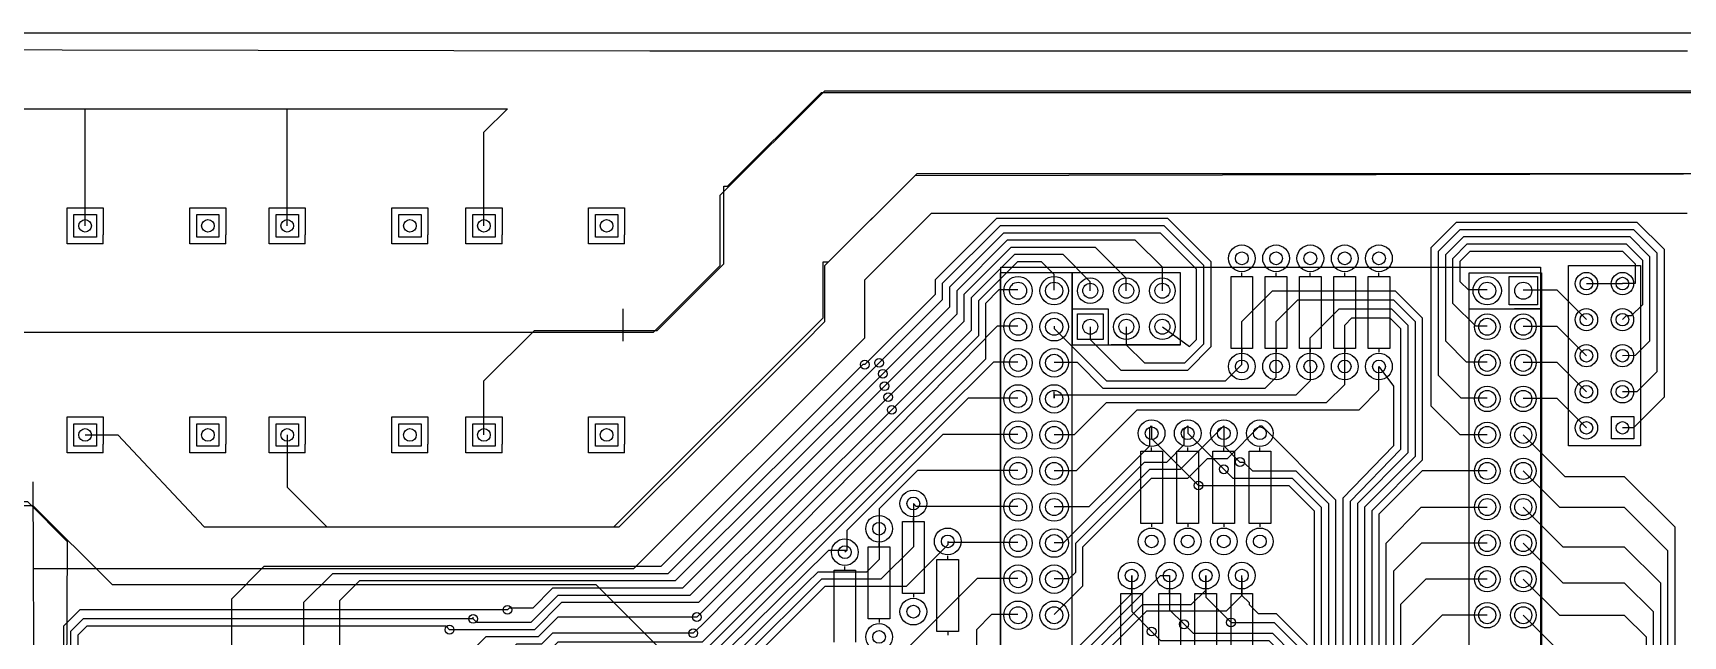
# Model space of a CAD drawing. Header units: millimetres. Extents: x 7 to 471, y -359 to -66.
# Drawn here: x 122.4 to 238.6, y -108.4 to -65.9 of the extents above; entities that cross this region are included whole.
import ezdxf

# ---------------------------------------------------------------- set-up
doc = ezdxf.new("R2010")
doc.units = ezdxf.units.MM

msp = doc.modelspace()

# ---------------------------------------------------------------- linework, layer by layer
for points in [[(7.11, -65.91), (471.11, -65.91)], [(8.13, -67.06), (52.96, -67.18), (75.31, -67.06), (96.9, -67.06), (165.86, -67.18), (165.99, -67.18)], [(165.99, -67.18), (238.88, -67.18)], [(154.18, -94.23), (154.18, -90.42), (157.73, -86.87), (166.37, -86.87), (171.07, -82.17), (171.07, -76.71), (171.32, -76.71), (177.93, -70.1), (351.41, -70.1), (359.28, -77.98), (359.28, -175.45)], [(163.2, -87), (166.12, -87), (170.81, -82.3), (170.81, -77.34), (178.18, -69.98), (411.35, -69.98)], [(40.64, -77.83), (40.64, -71.25), (155.83, -71.25)], [(126.11, -79.5), (126.11, -71.25)], [(140.33, -79.5), (140.33, -71.25)], [(154.18, -79.5), (154.18, -72.9), (155.83, -71.25)], [(163.2, -100.71), (163.32, -100.71), (178.05, -85.98), (178.05, -82.04), (178.44, -82.04), (184.66, -75.82), (239.52, -75.82), (241.94, -78.23)], [(176.66, -87.76), (178.18, -86.23), (178.18, -82.3), (184.53, -75.95), (249.43, -75.82)], [(127.38, -80.77), (124.84, -80.77), (124.84, -78.23), (127.38, -78.23), (127.38, -80.14)], [(136.02, -80.77), (133.48, -80.77), (133.48, -78.23), (136.02, -78.23), (136.02, -80.14)], [(141.6, -80.77), (139.06, -80.77), (139.06, -78.23), (141.6, -78.23), (141.6, -80.14)], [(143.89, -103.63), (164.72, -103.63), (180.98, -87.38), (180.98, -83.31), (185.67, -78.61), (238.86, -78.61)], [(150.24, -80.77), (147.7, -80.77), (147.7, -78.23), (150.24, -78.23), (150.24, -80.14)], [(155.45, -80.77), (152.91, -80.77), (152.91, -78.23), (155.45, -78.23), (155.45, -80.14)], [(164.08, -80.77), (161.54, -80.77), (161.54, -78.23), (164.08, -78.23), (164.08, -80.14)], [(196.85, -86.61), (196.85, -87.5), (199.01, -89.66), (203.71, -89.66), (205.36, -88.01), (205.36, -82.04), (202.31, -78.99), (190.25, -78.99), (185.93, -83.31), (185.93, -84.33), (180.98, -89.28)], [(199.39, -86.61), (199.39, -87.88), (200.66, -89.15), (203.51, -89.15), (204.85, -87.81), (204.85, -82.3), (202.06, -79.5), (190.5, -79.5), (186.44, -83.57), (186.44, -84.71), (181.99, -89.15)], [(201.93, -86.61), (203.83, -88.01), (204.34, -87.5), (204.34, -82.55), (201.8, -80.01), (190.75, -80.01), (186.94, -83.82), (186.94, -85.22), (182.25, -89.92)], [(224.79, -94.23), (222.88, -94.23), (220.85, -92.2), (220.85, -81.03), (222.63, -79.25), (235.33, -79.25), (237.24, -81.15), (237.24, -91.57), (235.08, -93.73), (234.31, -93.73)], [(224.79, -91.64), (222.96, -91.64), (221.36, -90.04), (221.36, -81.28), (222.88, -79.76), (235.08, -79.76), (236.73, -81.41), (236.73, -89.79), (235.33, -91.19), (234.31, -91.19)], [(127.38, -80.77), (127.38, -80.14)], [(136.02, -80.77), (136.02, -80.14)], [(141.6, -80.77), (141.6, -80.14)], [(150.24, -80.77), (150.24, -80.14)], [(155.45, -80.77), (155.45, -80.14)], [(164.08, -80.77), (164.08, -80.14)], [(201.93, -84.07), (201.93, -82.42), (200.02, -80.52), (191.01, -80.52), (187.45, -84.07), (187.45, -85.73), (182.37, -90.8)], [(199.39, -84.07), (199.39, -83.18), (197.23, -81.03), (191.26, -81.03), (187.96, -84.33), (187.96, -86.23), (182.63, -91.57)], [(224.79, -89.1), (223.34, -89.1), (221.87, -87.63), (221.87, -81.53), (223.14, -80.26), (234.82, -80.26), (236.22, -81.66), (236.22, -87.63), (235.21, -88.64), (234.31, -88.65)], [(224.79, -86.56), (223.98, -86.56), (222.38, -84.96), (222.38, -81.79), (223.39, -80.77), (234.57, -80.77), (235.71, -81.91), (235.71, -85.07), (234.93, -85.85), (234.57, -85.85), (234.31, -86.11)], [(224.79, -84.02), (223.47, -84.02), (222.88, -83.44), (222.88, -81.99), (223.59, -81.28), (234.31, -81.28), (235.2, -82.17), (235.2, -83.57), (234.31, -83.57)], [(194.3, -84.03), (194.3, -82.93), (193.42, -82.04), (191.72, -82.04), (188.98, -84.78), (188.98, -87.25), (173.74, -102.49)], [(196.85, -84.07), (196.85, -83.44), (194.95, -81.53), (191.52, -81.53), (188.47, -84.58), (188.47, -86.87), (182.88, -92.46)], [(190.55, -82.42), (228.55, -82.42)], [(190.55, -136.42), (190.55, -82.42)], [(228.55, -82.42), (228.55, -136.42)], [(203.2, -87.88), (203.2, -82.8), (195.58, -82.8), (195.58, -87.88), (203.2, -87.88), (198.33, -87.88)], [(206.76, -83.06), (207.52, -83.06)], [(206.76, -88.14), (206.76, -83.06)], [(207.52, -83.06), (207.52, -82.8)], [(207.52, -83.06), (208.28, -83.06)], [(208.28, -83.06), (208.28, -88.14)], [(209.17, -83.06), (209.93, -83.06)], [(209.17, -88.14), (209.17, -83.06)], [(209.93, -83.06), (209.93, -82.8)], [(209.93, -83.06), (210.69, -83.06)], [(210.69, -83.06), (210.69, -88.14)], [(211.58, -83.06), (212.34, -83.06)], [(211.58, -88.14), (211.58, -83.06)], [(212.34, -83.06), (212.34, -82.8)], [(212.34, -83.06), (213.11, -83.06)], [(213.11, -83.06), (213.11, -88.14)], [(214, -83.06), (214.76, -83.06)], [(214, -88.14), (214, -83.06)], [(214.76, -83.06), (214.76, -82.8)], [(214.76, -83.06), (215.52, -83.06)], [(215.52, -83.06), (215.52, -88.14)], [(216.41, -83.06), (217.17, -83.06)], [(216.41, -88.14), (216.41, -83.06)], [(217.17, -83.06), (217.17, -82.8)], [(217.17, -83.06), (217.93, -83.06)], [(217.93, -83.06), (217.93, -88.14)], [(223.52, -85.34), (223.52, -82.8), (228.6, -82.8), (228.6, -85.34), (226.7, -85.34)], [(231.77, -83.57), (234.31, -83.57)], [(191.76, -84.02), (190.42, -84.02), (189.48, -84.96), (189.48, -87.43), (169.54, -107.62), (168.91, -108.2)], [(209.93, -86.23), (211.46, -84.71), (218.19, -84.71), (219.71, -86.23), (219.71, -95.76), (216.15, -99.31), (216.15, -155.16), (215.79, -155.52), (215.79, -163.43), (211.96, -167.26), (204.72, -167.26), (203.33, -168.66), (203.33, -169.54)], [(207.52, -86.23), (209.68, -84.07), (218.31, -84.07), (220.22, -85.98), (220.22, -96.01), (216.66, -99.57), (216.66, -155.45), (216.31, -155.8), (216.31, -163.67), (209.8, -170.18), (209.8, -191.26), (209.3, -191.77)], [(227.33, -84.02), (229.69, -84.02), (231.77, -86.11)], [(163.96, -85.34), (163.96, -87.63)], [(195.58, -85.34), (198.12, -85.34), (198.12, -87.88)], [(212.34, -89.41), (212.34, -87.38), (214.38, -85.34), (218.06, -85.34), (219.2, -86.49), (219.2, -95.5), (215.65, -99.06), (215.65, -154.76), (215.26, -155.14), (215.26, -163.2), (211.71, -166.75), (198.25, -166.75), (196.34, -168.66), (196.34, -169.54)], [(223.52, -85.34), (226.7, -85.34)], [(112.14, -94.23), (112.14, -92.46), (117.6, -87), (163.2, -87)], [(191.76, -86.57), (190.29, -86.57), (189.48, -87.38), (189.48, -88.9), (185.42, -92.96)], [(214.76, -89.41), (214.76, -86.49), (215.26, -85.98), (217.93, -85.98), (218.69, -86.74), (218.69, -95.25), (215.14, -98.93), (215.14, -154.43), (214.76, -154.81), (214.76, -162.94), (211.46, -166.24), (191.13, -166.24), (189.36, -168.02), (189.36, -169.54)], [(194.3, -86.57), (194.3, -86.74), (197.99, -90.42), (206.37, -90.42), (207.52, -89.28), (207.52, -86.23)], [(194.3, -89.11), (195.92, -89.11), (197.74, -90.93), (209.17, -90.93), (209.93, -90.17), (209.93, -86.23)], [(227.33, -86.56), (229.69, -86.56), (231.77, -88.65)], [(140.33, -94.23), (140.33, -97.92), (143.13, -100.71), (163.7, -100.71), (176.66, -87.76)], [(207.52, -88.14), (206.76, -88.14)], [(207.52, -88.14), (207.52, -88.39)], [(208.28, -88.14), (207.52, -88.14)], [(209.93, -88.14), (209.17, -88.14)], [(209.93, -88.14), (209.93, -88.39)], [(210.69, -88.14), (209.93, -88.14)], [(212.34, -88.14), (211.58, -88.14)], [(212.34, -88.14), (212.34, -88.39)], [(213.11, -88.14), (212.34, -88.14)], [(214.76, -88.14), (214, -88.14)], [(214.76, -88.14), (214.76, -88.39)], [(215.52, -88.14), (214.76, -88.14)], [(217.17, -88.14), (216.41, -88.14)], [(217.17, -88.14), (217.17, -88.39)], [(217.93, -88.14), (217.17, -88.14)], [(180.98, -89.28), (180.85, -89.28), (166.62, -103.5), (138.68, -103.5), (136.4, -105.79), (136.4, -109.86)], [(181.99, -89.15), (167.13, -104.01), (143.51, -104.01), (141.48, -106.04), (141.48, -109.86)], [(217.17, -89.41), (218.19, -90.8), (218.19, -95), (214.63, -98.68), (214.63, -154.19), (214.25, -154.57), (214.25, -162.69), (211.2, -165.74), (184.66, -165.74), (182.37, -168.02), (182.37, -169.54)], [(191.76, -89.11), (190.04, -89.11), (186.18, -92.96)], [(212.34, -89.41), (212.34, -90.42), (211.33, -91.44), (194.3, -91.44), (194.3, -91.65)], [(194.3, -94.19), (195.75, -94.19), (197.99, -91.95), (213.49, -91.95), (214.76, -90.68), (214.76, -89.41)], [(194.3, -96.73), (195.88, -96.73), (200.15, -92.46), (215.77, -92.46), (217.17, -91.06), (217.17, -89.41)], [(227.33, -89.1), (229.69, -89.1), (231.77, -91.19)], [(182.25, -89.92), (167.64, -104.52), (145.42, -104.52), (144.02, -105.92), (144.02, -109.86)], [(182.63, -91.57), (168.66, -105.54), (159.38, -105.54), (157.48, -107.44), (153.67, -107.44), (153.42, -107.19), (153.42, -107.06)], [(182.37, -90.8), (168.15, -105.03), (159, -105.03), (157.61, -106.43), (155.96, -106.43), (155.83, -106.55)], [(191.76, -91.64), (188.26, -91.64), (170.05, -109.86), (163.83, -109.86), (163.7, -109.98), (163.7, -111)], [(194.3, -91.65), (194.3, -91.19)], [(227.33, -91.64), (229.69, -91.64), (231.77, -93.73)], [(182.88, -92.46), (169.29, -106.04), (159.64, -106.04), (157.73, -107.95), (151.76, -107.95)], [(127.38, -95.5), (124.84, -95.5), (124.84, -92.96), (127.38, -92.96), (127.38, -94.87)], [(136.02, -95.5), (133.48, -95.5), (133.48, -92.96), (136.02, -92.96), (136.02, -94.87)], [(141.6, -95.5), (139.06, -95.5), (139.06, -92.96), (141.6, -92.96), (141.6, -94.87)], [(150.24, -95.5), (147.7, -95.5), (147.7, -92.96), (150.24, -92.96), (150.24, -94.87)], [(155.45, -95.5), (152.91, -95.5), (152.91, -92.96), (155.45, -92.96), (155.45, -94.87)], [(185.42, -92.96), (169.54, -108.84), (159.38, -108.84), (158.75, -109.47), (158.75, -110.87), (158.62, -111)], [(186.18, -92.96), (169.8, -109.35), (161.67, -109.35), (161.16, -109.86), (161.16, -111)], [(164.08, -95.5), (161.54, -95.5), (161.54, -92.96), (164.08, -92.96), (164.08, -94.87)], [(194.3, -106.89), (196.34, -104.85), (196.34, -102.11), (201.17, -97.28), (203.71, -97.28), (205.1, -95.88), (206.5, -95.88), (208.79, -93.6)], [(194.3, -101.81), (194.99, -101.81), (200.66, -96.14), (202.23, -96.14), (203.45, -94.91), (203.45, -93.85), (203.71, -93.6)], [(194.3, -99.27), (196.77, -99.27), (201.04, -95), (201.04, -93.73), (201.17, -93.6)], [(197.12, -100.57), (201.04, -96.65), (203.2, -96.65), (206.25, -93.6)], [(201.17, -93.6), (201.17, -94.49), (204.47, -97.79)], [(203.71, -93.6), (203.71, -94.11), (206.25, -96.65)], [(206.25, -93.6), (206.25, -95), (207.39, -96.14)], [(208.79, -93.6), (208.92, -93.6), (214.12, -98.81), (214.12, -109.09)], [(84.2, -94.23), (84.2, -95.25), (87.88, -98.93), (122.05, -98.93), (124.84, -101.73), (124.71, -130.68), (124.84, -111.25)], [(98.17, -94.23), (98.17, -97.28), (100.08, -99.19), (122.43, -99.19), (128.02, -104.77), (162.05, -104.77), (188.34, -131.06), (195.48, -131.06), (200.41, -130.81)], [(126.11, -94.23), (128.4, -94.23), (134.49, -100.71), (163.2, -100.71)], [(127.38, -95.5), (127.38, -94.87)], [(136.02, -95.5), (136.02, -94.87)], [(141.6, -95.5), (141.6, -94.87)], [(150.24, -95.5), (150.24, -94.87)], [(155.45, -95.5), (155.45, -94.87)], [(164.08, -95.5), (164.08, -94.87)], [(191.76, -94.19), (186.48, -94.19), (179.71, -100.97), (179.71, -102.36), (179.58, -102.49)], [(201.17, -95.38), (201.17, -95.12)], [(203.71, -95.38), (203.71, -95.12)], [(206.25, -95.38), (206.25, -95.12)], [(208.79, -95.38), (208.79, -95.12)], [(227.33, -94.23), (230.25, -97.15), (234.44, -97.15), (238, -100.71), (238, -150.62), (235.46, -153.16), (235.46, -155.29), (234.44, -156.31), (234.44, -165.1), (236.73, -167.39), (236.73, -167.77)], [(200.41, -95.38), (201.17, -95.38)], [(200.41, -100.46), (200.41, -95.38)], [(201.17, -95.38), (201.93, -95.38)], [(201.93, -95.38), (201.93, -100.46)], [(202.95, -95.38), (203.71, -95.38)], [(202.95, -100.46), (202.95, -95.38)], [(203.71, -95.38), (204.47, -95.38)], [(204.47, -95.38), (204.47, -100.46)], [(205.49, -95.38), (206.25, -95.38)], [(205.49, -100.46), (205.49, -95.38)], [(206.25, -95.38), (207.01, -95.38)], [(207.01, -95.38), (207.01, -100.46)], [(207.39, -96.14), (207.64, -96.14), (208.28, -96.77), (210.36, -96.77)], [(208.03, -95.38), (208.79, -95.38)], [(208.03, -100.46), (208.03, -95.38)], [(208.79, -95.38), (209.55, -95.38)], [(209.55, -95.38), (209.55, -100.46)], [(122.43, -97.54), (122.7, -164.97)], [(191.76, -96.73), (184.7, -96.73), (181.99, -99.44), (181.99, -100.84)], [(206.25, -96.65), (206.88, -97.28), (211.07, -97.28), (213.11, -99.31), (213.11, -103.5)], [(210.36, -96.77), (211.33, -96.77)], [(211.33, -96.77), (213.61, -99.06), (213.61, -103.63)], [(224.79, -96.77), (220.22, -96.77), (217.17, -99.82), (217.17, -155.88), (217.04, -156.01), (217.04, -157.35)], [(227.33, -96.77), (229.87, -99.31), (234.44, -99.31), (237.49, -102.36), (237.49, -150.37), (234.82, -153.03), (234.82, -153.92)], [(204.47, -97.79), (210.82, -97.79), (212.6, -99.57), (212.6, -103.5)], [(184.4, -99.06), (184.4, -102.11), (182.12, -104.39), (177.93, -104.39), (172.34, -109.98)], [(191.76, -99.27), (184.61, -99.27), (184.4, -99.06)], [(217.3, -159.64), (217.68, -159.26), (217.68, -101.85), (220.14, -99.31), (224.79, -99.31)], [(227.33, -99.31), (230.12, -102.11), (234.44, -102.11), (236.98, -104.65), (236.98, -150.11), (233.93, -153.16), (233.93, -154.43)], [(181.99, -100.84), (181.99, -103), (181.1, -103.89), (177.67, -103.89), (176.91, -104.65)], [(183.64, -100.33), (184.4, -100.33)], [(183.64, -105.41), (183.64, -100.33)], [(184.4, -100.33), (184.4, -100.08)], [(184.4, -100.33), (185.17, -100.33)], [(185.17, -100.33), (185.17, -105.41)], [(194.3, -104.35), (195.37, -104.35), (195.83, -103.89), (195.83, -101.85), (197.12, -100.57)], [(201.17, -100.46), (200.41, -100.46)], [(201.17, -100.46), (201.17, -100.71)], [(201.93, -100.46), (201.17, -100.46)], [(203.71, -100.46), (202.95, -100.46)], [(203.71, -100.46), (203.71, -100.71)], [(204.47, -100.46), (203.71, -100.46)], [(206.25, -100.46), (205.49, -100.46)], [(206.25, -100.46), (206.25, -100.71)], [(207.01, -100.46), (206.25, -100.46)], [(208.79, -100.46), (208.03, -100.46)], [(208.79, -100.46), (208.79, -100.71)], [(209.55, -100.46), (208.79, -100.46)], [(186.82, -101.73), (186.82, -101.98), (183.9, -104.9), (178.18, -104.9), (172.85, -110.24)], [(181.23, -102.11), (181.99, -102.11)], [(181.23, -107.19), (181.23, -102.11)], [(181.99, -102.11), (181.99, -101.85)], [(181.99, -102.11), (182.75, -102.11)], [(182.75, -102.11), (182.75, -107.19)], [(191.76, -101.81), (186.9, -101.81), (186.82, -101.73)], [(224.79, -101.85), (220.16, -101.85), (218.19, -103.83), (218.19, -159.64), (217.3, -160.53)], [(227.33, -101.85), (230.12, -104.65), (234.44, -104.65), (236.47, -106.68), (236.47, -149.86), (233.3, -153.03), (233.3, -187.2), (236.22, -190.12), (236.73, -190.12)], [(179.71, -102.36), (178.44, -102.36), (167.77, -112.9), (167.77, -132.33), (161.93, -138.18), (161.93, -235.08), (167.13, -240.28), (185.29, -240.28), (188.98, -243.97), (188.98, -245.11)], [(173.74, -102.49), (169.16, -107.06)], [(186.05, -103), (186.82, -103)], [(186.05, -108.08), (186.05, -103)], [(186.82, -103), (186.82, -102.74)], [(186.82, -103), (187.58, -103)], [(187.58, -103), (187.58, -108.08)], [(212.6, -103.31), (212.6, -139.83), (209.93, -142.49), (196.72, -142.49), (196.09, -143.13), (196.09, -144.4)], [(122.45, -103.63), (144.65, -103.63)], [(213.61, -103.63), (213.61, -153.61), (213.23, -154), (213.23, -162.18), (210.69, -164.72), (172.21, -164.72), (168.4, -168.53), (168.4, -169.54)], [(178.82, -103.76), (179.58, -103.76)], [(178.82, -108.84), (178.82, -103.76)], [(179.58, -103.76), (179.58, -103.5)], [(179.58, -103.76), (180.34, -103.76)], [(180.34, -103.76), (180.34, -108.84)], [(191.76, -104.35), (188.9, -104.35), (181.1, -112.14)], [(207.52, -104.32), (207.52, -105.54), (208.03, -106.04), (208.03, -106.17), (208.66, -106.81), (209.93, -106.81), (212.09, -108.97), (212.09, -139.57), (209.68, -141.99), (189.74, -141.99), (189.1, -142.62), (189.1, -144.4)], [(194.3, -109.43), (195.75, -109.43), (199.77, -105.41), (199.77, -104.14)], [(194.3, -111.97), (194.3, -111.64), (201.8, -104.14), (202.44, -104.14)], [(194.3, -114.51), (194.86, -114.51), (196.34, -113.03), (196.34, -110.36), (200.53, -106.17), (203.96, -106.17), (204.98, -105.16), (204.98, -104.14)], [(194.3, -117.05), (196.85, -114.5), (196.85, -110.62), (200.84, -106.63), (206.43, -106.63), (207.52, -105.54), (207.52, -104.14)], [(199.77, -104.14), (199.77, -106.68), (201.17, -108.08)], [(202.44, -104.14), (202.44, -106.55), (203.45, -107.57)], [(213.11, -103.5), (213.11, -140.08), (210.19, -143), (203.83, -143), (202.95, -143.89), (202.95, -144.4)], [(204.98, -104.14), (204.98, -105.66), (206.76, -107.44)], [(224.79, -104.39), (220.47, -104.39), (218.69, -106.17), (218.69, -109.86), (218.64, -109.91), (218.69, -109.96), (218.69, -160.27), (217.55, -161.42), (217.04, -161.42)], [(227.33, -104.39), (229.87, -106.93), (234.44, -106.93), (235.97, -108.46), (235.97, -149.61), (232.79, -152.78), (232.79, -188.09), (233.3, -188.6), (233.43, -188.6)], [(176.91, -104.65), (168.27, -113.28), (168.27, -132.59), (162.43, -138.43), (162.43, -234.82), (167.39, -239.78), (194.06, -239.78), (195.96, -241.68), (195.96, -245.11)], [(184.4, -105.41), (183.64, -105.41)], [(184.4, -105.41), (184.4, -105.66)], [(185.17, -105.41), (184.4, -105.41)], [(199.01, -105.41), (199.77, -105.41)], [(199.01, -110.49), (199.01, -105.41)], [(199.77, -105.41), (199.77, -105.16)], [(199.77, -105.41), (200.53, -105.41)], [(200.53, -105.41), (200.53, -110.49)], [(201.68, -105.41), (202.44, -105.41)], [(201.68, -110.49), (201.68, -105.41)], [(202.44, -105.41), (202.44, -105.16)], [(202.44, -105.41), (203.2, -105.41)], [(203.2, -105.41), (203.2, -110.49)], [(204.22, -105.41), (204.98, -105.41)], [(204.22, -110.49), (204.22, -105.41)], [(204.98, -105.41), (204.98, -105.16)], [(204.98, -105.41), (205.74, -105.41)], [(205.74, -105.41), (205.74, -110.49)], [(206.76, -105.41), (207.52, -105.41)], [(206.76, -110.49), (206.76, -105.41)], [(207.52, -105.41), (207.52, -105.16)], [(207.52, -105.41), (208.28, -105.41)], [(208.28, -105.41), (208.28, -110.49)], [(155.83, -106.55), (125.73, -106.55), (124.59, -107.7), (124.59, -122.7), (112.78, -134.52), (112.78, -147.96), (124.59, -159.77), (124.59, -208.15), (127.13, -210.69), (131.95, -210.69), (132.08, -210.82)], [(153.42, -107.19), (125.98, -107.19), (125.09, -108.08), (125.09, -122.92), (113.28, -134.73), (113.28, -147.69), (125.09, -159.5), (125.09, -207.9), (127.38, -210.18), (134.49, -210.18), (134.75, -210.44)], [(151.76, -107.95), (151.51, -107.7), (126.24, -107.7), (125.6, -108.33), (125.6, -123.19), (113.79, -135), (113.79, -147.45), (125.6, -159.26), (125.6, -207.64), (127.63, -209.68), (135.51, -209.68), (136.4, -210.57), (136.4, -212.85)], [(159.38, -107.06), (157.99, -108.46), (154.3, -108.46), (153.67, -109.09), (153.67, -110.87), (153.54, -111)], [(169.16, -107.06), (159.38, -107.06)], [(181.99, -107.19), (181.23, -107.19)], [(181.99, -107.19), (181.99, -107.44)], [(182.75, -107.19), (181.99, -107.19)], [(191.76, -106.89), (189.91, -106.89), (188.85, -107.95), (188.85, -109.6), (187.45, -111), (185.29, -111), (184.02, -112.27)], [(203.45, -107.57), (204.09, -108.2), (209.68, -108.2), (211.07, -109.6), (211.07, -112.78), (211.07, -113.03)], [(206.76, -107.44), (209.8, -107.44), (211.58, -109.22), (211.58, -112.78)], [(224.79, -106.93), (221.61, -106.93), (219.2, -109.35), (219.2, -160.53), (217.55, -162.18), (217.42, -162.18)], [(227.33, -106.93), (229.49, -109.09), (234.44, -109.09), (235.46, -110.11), (235.46, -149.35), (224.79, -160.02), (224.79, -165.74), (224.79, -174.37)], [(168.91, -108.2), (159, -108.2), (158.24, -108.97), (156.46, -108.97), (156.08, -109.35), (156.08, -111)], [(186.82, -108.08), (186.05, -108.08)], [(186.82, -108.08), (186.82, -108.33)], [(187.58, -108.08), (186.82, -108.08)], [(201.17, -108.08), (201.8, -108.71), (209.42, -108.71), (210.57, -109.86), (210.57, -112.78)]]:
    msp.add_lwpolyline(points)
for points in [[(126.9, -78.71), (126.9, -80.29), (125.32, -80.29), (125.32, -78.71)], [(135.53, -78.71), (135.53, -80.29), (133.96, -80.29), (133.96, -78.71)], [(141.12, -78.71), (141.12, -80.29), (139.55, -80.29), (139.55, -78.71)], [(149.76, -78.71), (149.76, -80.29), (148.18, -80.29), (148.18, -78.71)], [(154.97, -78.71), (154.97, -80.29), (153.39, -80.29), (153.39, -78.71)], [(163.6, -78.71), (163.6, -80.29), (162.03, -80.29), (162.03, -78.71)], [(230.5, -95), (230.5, -82.3), (235.58, -82.3), (235.58, -95), (230.5, -95)], [(190.5, -123.44), (195.58, -123.44), (195.58, -82.8), (190.5, -82.8), (190.5, -123.44)], [(228.33, -85.07), (226.33, -85.07), (226.33, -83.07), (228.33, -83.07)], [(195.95, -85.71), (197.75, -85.71), (197.75, -87.51), (195.95, -87.51)], [(228.6, -136.14), (223.52, -136.14), (223.52, -85.34), (228.6, -85.34), (228.6, -136.14)], [(126.9, -93.45), (126.9, -95.02), (125.32, -95.02), (125.32, -93.45)], [(135.53, -93.45), (135.53, -95.02), (133.96, -95.02), (133.96, -93.45)], [(141.12, -93.45), (141.12, -95.02), (139.55, -95.02), (139.55, -93.45)], [(149.76, -93.45), (149.76, -95.02), (148.18, -95.02), (148.18, -93.45)], [(154.97, -93.45), (154.97, -95.02), (153.39, -95.02), (153.39, -93.45)], [(163.6, -93.45), (163.6, -95.02), (162.03, -95.02), (162.03, -93.45)], [(233.53, -94.51), (233.53, -92.94), (235.1, -92.94), (235.1, -94.51)]]:
    msp.add_lwpolyline(points, close=True)
for centre, radius in [((126.11, -79.5), 0.445), ((134.75, -79.5), 0.445), ((140.33, -79.5), 0.445), ((148.97, -79.5), 0.445), ((154.18, -79.5), 0.445), ((162.81, -79.5), 0.445), ((207.52, -81.79), 0.94), ((209.93, -81.79), 0.94), ((212.34, -81.79), 0.94), ((214.76, -81.79), 0.94), ((217.17, -81.79), 0.94), ((207.52, -81.79), 0.45), ((209.93, -81.79), 0.45), ((212.34, -81.79), 0.45), ((214.76, -81.79), 0.45), ((217.17, -81.79), 0.45), ((191.77, -84.07), 1), ((191.77, -84.07), 0.6), ((194.31, -84.07), 1), ((194.31, -84.07), 0.6), ((196.85, -84.07), 0.9), ((196.85, -84.07), 0.525), ((199.39, -84.07), 0.9), ((199.39, -84.07), 0.525), ((201.93, -84.07), 0.9), ((201.93, -84.07), 0.525), ((224.79, -84.07), 1), ((224.79, -84.07), 0.6), ((227.33, -84.07), 0.6), ((231.77, -83.57), 0.787), ((231.77, -83.57), 0.445), ((234.31, -83.57), 0.787), ((234.31, -83.57), 0.445), ((191.77, -86.61), 1), ((194.31, -86.61), 1), ((199.39, -86.61), 0.9), ((201.93, -86.61), 0.9), ((224.79, -86.61), 0.9), ((227.33, -86.61), 0.9), ((231.77, -86.11), 0.787), ((231.77, -86.11), 0.445), ((234.31, -86.11), 0.787), ((234.31, -86.11), 0.445), ((191.77, -86.61), 0.6), ((194.31, -86.61), 0.6), ((196.85, -86.61), 0.525), ((199.39, -86.61), 0.525), ((201.93, -86.61), 0.525), ((224.79, -86.61), 0.6), ((227.33, -86.61), 0.6), ((191.77, -89.15), 1), ((194.31, -89.15), 1), ((224.79, -89.15), 0.9), ((227.33, -89.15), 0.9), ((231.77, -88.65), 0.787), ((231.77, -88.65), 0.445), ((234.31, -88.65), 0.787), ((234.31, -88.65), 0.445), ((180.98, -89.28), 0.31), ((181.99, -89.15), 0.31), ((191.77, -89.15), 0.6), ((194.31, -89.15), 0.6), ((207.52, -89.41), 0.94), ((207.52, -89.41), 0.45), ((209.93, -89.41), 0.94), ((209.93, -89.41), 0.45), ((212.34, -89.41), 0.94), ((212.34, -89.41), 0.45), ((214.76, -89.41), 0.94), ((214.76, -89.41), 0.45), ((217.17, -89.41), 0.94), ((217.17, -89.41), 0.45), ((224.79, -89.15), 0.6), ((227.33, -89.15), 0.6), ((182.25, -89.92), 0.31), ((182.37, -90.8), 0.31), ((231.77, -91.19), 0.787), ((234.31, -91.19), 0.787), ((182.63, -91.57), 0.31), ((191.77, -91.69), 1), ((191.77, -91.69), 0.6), ((194.31, -91.69), 1), ((194.31, -91.69), 0.6), ((224.79, -91.69), 0.9), ((224.79, -91.69), 0.6), ((227.33, -91.69), 0.9), ((227.33, -91.69), 0.6), ((231.77, -91.19), 0.445), ((234.31, -91.19), 0.445), ((182.88, -92.46), 0.31), ((126.11, -94.23), 0.445), ((134.75, -94.23), 0.445), ((140.33, -94.23), 0.445), ((148.97, -94.23), 0.445), ((154.18, -94.23), 0.445), ((162.81, -94.23), 0.445), ((191.77, -94.23), 1), ((191.77, -94.23), 0.6), ((194.31, -94.23), 1), ((194.31, -94.23), 0.6), ((201.17, -94.11), 0.94), ((201.17, -94.11), 0.45), ((203.71, -94.11), 0.94), ((203.71, -94.11), 0.45), ((206.25, -94.11), 0.94), ((206.25, -94.11), 0.45), ((208.79, -94.11), 0.94), ((208.79, -94.11), 0.45), ((224.79, -94.23), 0.9), ((224.79, -94.23), 0.6), ((227.33, -94.23), 0.9), ((227.33, -94.23), 0.6), ((231.77, -93.73), 0.787), ((231.77, -93.73), 0.445), ((234.31, -93.73), 0.445), ((191.77, -96.77), 1), ((191.77, -96.77), 0.6), ((194.31, -96.77), 1), ((194.31, -96.77), 0.6), ((206.25, -96.65), 0.31), ((207.39, -96.14), 0.31), ((224.79, -96.77), 0.9), ((224.79, -96.77), 0.6), ((227.33, -96.77), 0.9), ((227.33, -96.77), 0.6), ((204.47, -97.79), 0.31), ((184.4, -99.06), 0.94), ((184.4, -99.06), 0.45), ((191.77, -99.31), 1), ((194.31, -99.31), 1), ((224.79, -99.31), 0.9), ((227.33, -99.31), 0.9), ((191.77, -99.31), 0.6), ((194.31, -99.31), 0.6), ((224.79, -99.31), 0.6), ((227.33, -99.31), 0.6), ((181.99, -100.84), 0.94), ((181.99, -100.84), 0.45), ((186.82, -101.73), 0.94), ((191.77, -101.85), 1), ((194.31, -101.85), 1), ((201.17, -101.73), 0.94), ((203.71, -101.73), 0.94), ((206.25, -101.73), 0.94), ((208.79, -101.73), 0.94), ((224.79, -101.85), 0.9), ((227.33, -101.85), 0.9), ((179.58, -102.49), 0.94), ((179.58, -102.49), 0.45), ((186.82, -101.73), 0.45), ((191.77, -101.85), 0.6), ((194.31, -101.85), 0.6), ((201.17, -101.73), 0.45), ((203.71, -101.73), 0.45), ((206.25, -101.73), 0.45), ((208.79, -101.73), 0.45), ((224.79, -101.85), 0.6), ((227.33, -101.85), 0.6), ((199.77, -104.14), 0.94), ((202.44, -104.14), 0.94), ((204.98, -104.14), 0.94), ((207.52, -104.14), 0.94), ((191.77, -104.39), 1), ((191.77, -104.39), 0.6), ((194.31, -104.39), 1), ((194.31, -104.39), 0.6), ((199.77, -104.14), 0.45), ((202.44, -104.14), 0.45), ((204.98, -104.14), 0.45), ((207.52, -104.14), 0.45), ((224.79, -104.39), 0.9), ((224.79, -104.39), 0.6), ((227.33, -104.39), 0.9), ((227.33, -104.39), 0.6), ((155.83, -106.55), 0.31), ((169.16, -107.06), 0.31), ((184.4, -106.68), 0.94), ((184.4, -106.68), 0.45), ((191.77, -106.93), 1), ((191.77, -106.93), 0.6), ((194.31, -106.93), 1), ((194.31, -106.93), 0.6), ((224.79, -106.93), 0.9), ((224.79, -106.93), 0.6), ((227.33, -106.93), 0.9), ((227.33, -106.93), 0.6), ((151.76, -107.95), 0.31), ((153.42, -107.19), 0.31), ((168.91, -108.2), 0.31), ((181.99, -108.46), 0.94), ((201.17, -108.08), 0.31), ((203.45, -107.57), 0.31), ((206.76, -107.44), 0.31), ((181.99, -108.46), 0.45)]:
    msp.add_circle(centre, radius)

doc.saveas('drawing.dxf')
